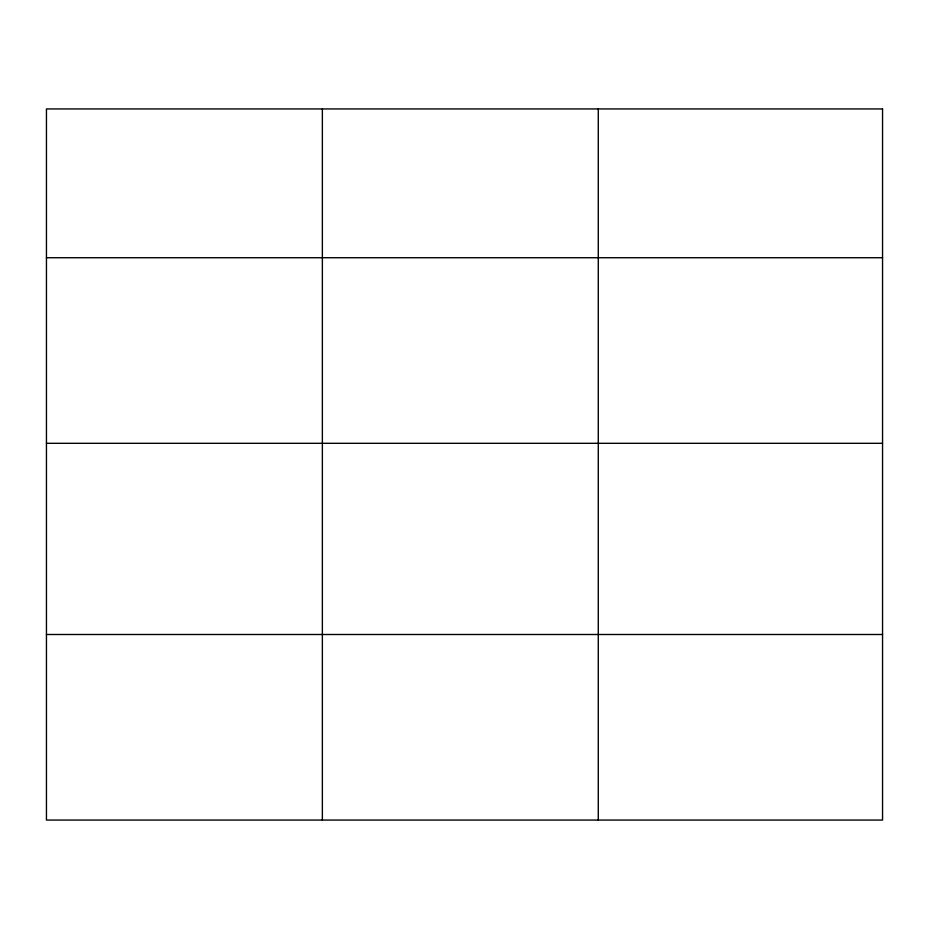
<?xml version="1.0" encoding="UTF-8"?>
<svg xmlns="http://www.w3.org/2000/svg" width="929" height="929" viewBox="0 0 929 929"><rect width="100%" height="100%" fill="white"/><g stroke="black" fill="none" stroke-linecap="round" stroke-linejoin="round"><path stroke-width="1.39" d="M46.45 257.728L882.55 257.728M46.45 443.307L882.55 443.307M46.45 634.495L882.55 634.495M598.276 108.937L598.276 820.063M322.363 108.937L322.363 820.063M882.55 108.937L46.45 108.937L46.45 820.063L882.55 820.063L882.55 108.937"/></g></svg>
